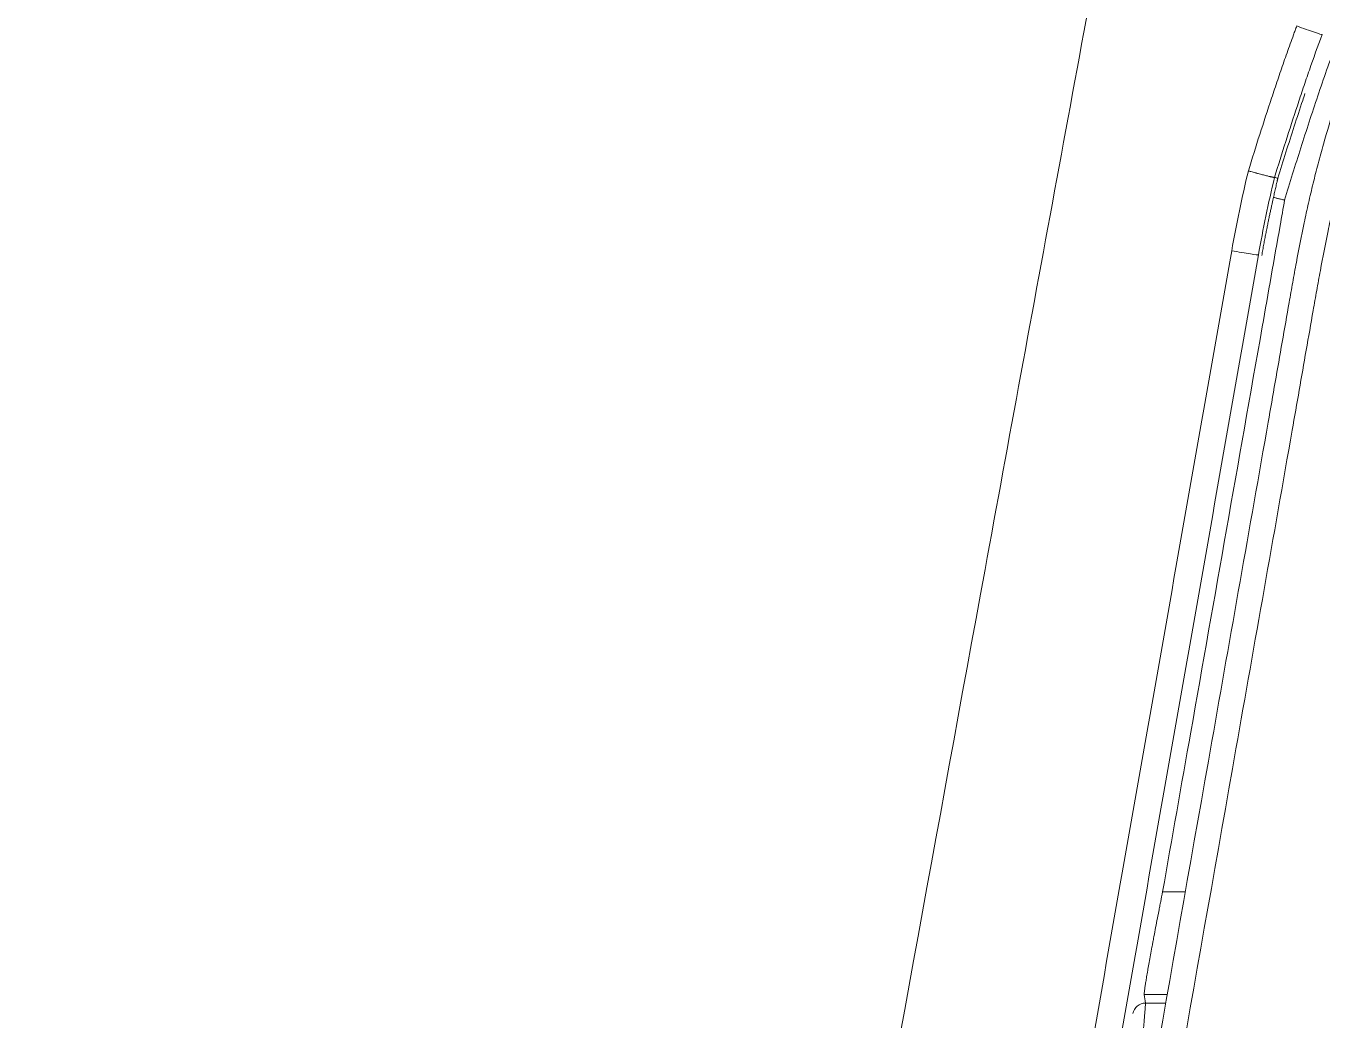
# Model space of a CAD drawing. Header units: inches. Extents: x 3778 to 56227, y -16914 to 35091.
# Drawn here: x 36268 to 36318.6, y -5355.8 to -5317 of the extents above; entities that cross this region are included whole.
import ezdxf

# ---------------------------------------------------------------- set-up
doc = ezdxf.new("R2010")
doc.units = ezdxf.units.IN
doc.header["$LTSCALE"] = 100
doc.header["$MEASUREMENT"] = 0
doc.layers.add('2-con', color=2, linetype='Continuous')
doc.layers.add('mark-B', color=2, linetype='Continuous', lineweight=20)

# ---------------------------------------------------------------- blocks, each defined once
blk = doc.blocks.new('무풍1way 일반')
at = {"layer": 'mark-B'}
for p, q in [((511.8, -265.542), (511.004, -265.542)), ((511.8, -265.542), (511.004, -265.542)), ((510.946, -265.871), (511.853, -265.871)), ((510.946, -265.871), (511.853, -265.871)), ((511.133, -269.882), (510.24, -269.882)), ((511.133, -269.882), (510.24, -269.882))]:
    blk.add_line(p, q, dxfattribs=at)
for centre, major_axis, ratio, start_param, end_param in [((511.8, -265.04), (0.496, 0.08), 0.998594, 4.552119, 5.947734), ((511.8, -265.04), (0.496, 0.08), 0.998594, 4.552119, 5.947734), ((508.38, -294.925), (0.989, -0.174), 0.019418, 1.51942, 3.124136), ((508.38, -294.925), (0.989, -0.174), 0.019418, 1.51942, 3.124136), ((505.848, -303.7), (0.941, -0.349), 0.025266, 1.532337, 3.124136), ((505.848, -303.7), (0.941, -0.349), 0.025266, 1.532337, 3.124136)]:
    blk.add_ellipse(centre, major_axis=major_axis, ratio=ratio, start_param=start_param, end_param=end_param, dxfattribs=at)
for points, knots in [([(507.391, -294.751), (507.806, -292.396), (508.22, -290.042), (509.049, -285.332), (509.463, -282.978), (510.706, -275.914), (511.535, -271.205), (514.02, -257.077), (515.677, -247.659), (520.646, -219.406), (523.956, -200.571), (528.921, -172.32), (530.575, -162.903), (533.883, -144.07), (535.536, -134.653), (538.843, -115.821), (540.495, -106.405), (543.8, -87.574), (545.452, -78.159), (547.103, -68.744)], [0, 0, 0, 0, 0.03125, 0.03125, 0.0625, 0.0625, 0.125, 0.125, 0.25, 0.25, 0.5, 0.5, 0.625, 0.625, 0.75, 0.75, 0.875, 0.875, 1, 1, 1, 1]), ([(507.391, -294.751), (507.806, -292.396), (508.22, -290.042), (509.049, -285.332), (509.463, -282.978), (510.706, -275.914), (511.535, -271.205), (514.02, -257.077), (515.677, -247.659), (520.646, -219.406), (523.956, -200.571), (528.921, -172.32), (530.575, -162.903), (533.883, -144.07), (535.536, -134.653), (538.843, -115.821), (540.495, -106.405), (543.8, -87.574), (545.452, -78.159), (547.103, -68.744)], [0, 0, 0, 0, 0.03125, 0.03125, 0.0625, 0.0625, 0.125, 0.125, 0.25, 0.25, 0.5, 0.5, 0.625, 0.625, 0.75, 0.75, 0.875, 0.875, 1, 1, 1, 1]), ([(512.441, -312.987), (512.912, -310.444), (513.854, -305.357), (515.732, -295.182), (519.004, -277.374), (523.633, -251.928), (529.119, -221.38), (534.536, -190.823), (539.883, -160.255), (545.162, -129.677), (550.374, -99.089), (553.802, -78.69), (555.508, -68.49)], [0, 0, 0, 0, 0.03125, 0.0625, 0.125, 0.25, 0.375, 0.5, 0.625, 0.75, 0.875, 1, 1, 1, 1]), ([(512.441, -312.987), (512.912, -310.444), (513.854, -305.357), (515.732, -295.182), (519.004, -277.374), (523.633, -251.928), (529.119, -221.38), (534.536, -190.823), (539.883, -160.255), (545.162, -129.677), (550.374, -99.089), (553.802, -78.69), (555.508, -68.49)], [0, 0, 0, 0, 0.03125, 0.0625, 0.125, 0.25, 0.375, 0.5, 0.625, 0.75, 0.875, 1, 1, 1, 1]), ([(548.164, -68.893), (546.512, -78.309), (544.86, -87.725), (541.553, -106.557), (539.9, -115.973), (536.592, -134.807), (534.937, -144.224), (531.628, -163.058), (529.972, -172.476), (525.006, -200.728), (521.693, -219.565), (516.723, -247.82), (515.065, -257.239), (512.579, -271.367), (511.75, -276.077), (510.507, -283.141), (510.092, -285.496), (509.263, -290.205), (508.849, -292.56), (508.434, -294.915)], [0, 0, 0, 0, 0.125, 0.125, 0.25, 0.25, 0.375, 0.375, 0.5, 0.5, 0.75, 0.75, 0.875, 0.875, 0.9375, 0.9375, 0.96875, 0.96875, 1, 1, 1, 1]), ([(548.164, -68.893), (546.512, -78.309), (544.86, -87.725), (541.553, -106.557), (539.9, -115.973), (536.592, -134.807), (534.937, -144.224), (531.628, -163.058), (529.972, -172.476), (525.006, -200.728), (521.693, -219.565), (516.723, -247.82), (515.065, -257.239), (512.579, -271.367), (511.75, -276.077), (510.507, -283.141), (510.092, -285.496), (509.263, -290.205), (508.849, -292.56), (508.434, -294.915)], [0, 0, 0, 0, 0.125, 0.125, 0.25, 0.25, 0.375, 0.375, 0.5, 0.5, 0.75, 0.75, 0.875, 0.875, 0.9375, 0.9375, 0.96875, 0.96875, 1, 1, 1, 1]), ([(503.469, -300.27), (503.489, -300.208), (503.509, -300.145), (503.548, -300.019), (503.607, -299.831), (503.741, -299.39), (503.852, -299.01), (503.994, -298.503), (504.064, -298.249), (504.198, -297.74), (504.262, -297.485), (504.388, -296.973), (504.448, -296.717), (504.564, -296.203), (504.62, -295.946), (504.781, -295.173), (504.88, -294.655), (505.023, -293.878), (505.07, -293.619), (505.163, -293.101), (505.301, -292.323), (505.437, -291.545), (505.709, -289.988), (505.89, -288.95), (506.437, -285.838), (506.804, -283.763), (507.537, -279.614), (507.903, -277.539), (509.734, -267.165), (511.195, -258.866), (513.385, -246.417), (514.115, -242.267), (515.575, -233.968), (516.305, -229.818), (518.496, -217.37), (519.957, -209.071), (524.339, -184.175), (527.26, -167.579), (531.64, -142.686), (533.1, -134.388), (536.02, -117.794), (537.479, -109.497), (538.939, -101.2)], [0, 0, 0, 0, 0.000977, 0.000977, 0.001953, 0.003906, 0.007813, 0.007813, 0.011719, 0.011719, 0.015625, 0.015625, 0.019531, 0.019531, 0.023438, 0.023438, 0.03125, 0.03125, 0.035156, 0.035156, 0.039063, 0.046875, 0.046875, 0.0625, 0.0625, 0.09375, 0.09375, 0.125, 0.125, 0.25, 0.25, 0.3125, 0.3125, 0.375, 0.375, 0.5, 0.5, 0.75, 0.75, 0.875, 0.875, 1, 1, 1, 1]), ([(539.889, -101.403), (538.43, -109.705), (536.969, -118.007), (534.049, -134.611), (532.589, -142.914), (528.207, -167.821), (525.286, -184.427), (520.902, -209.338), (519.44, -217.641), (517.248, -230.097), (516.518, -234.249), (515.057, -242.553), (514.326, -246.705), (512.135, -259.161), (510.673, -267.466), (508.842, -277.845), (508.475, -279.921), (507.742, -284.073), (507.375, -286.149), (506.828, -289.263), (506.646, -290.302), (506.374, -291.859), (506.238, -292.638), (506.1, -293.416), (506.006, -293.935), (505.959, -294.194), (505.815, -294.971), (505.715, -295.489), (505.552, -296.262), (505.496, -296.519), (505.379, -297.033), (505.319, -297.29), (505.193, -297.801), (505.128, -298.057), (504.994, -298.567), (504.924, -298.821), (504.71, -299.582), (504.559, -300.086), (504.4, -300.589)], [0, 0, 0, 0, 0.125, 0.125, 0.25, 0.25, 0.5, 0.5, 0.625, 0.625, 0.6875, 0.6875, 0.75, 0.75, 0.875, 0.875, 0.90625, 0.90625, 0.9375, 0.9375, 0.953125, 0.953125, 0.960937, 0.964844, 0.964844, 0.96875, 0.96875, 0.976562, 0.976562, 0.980469, 0.980469, 0.984375, 0.984375, 0.988281, 0.988281, 0.992187, 0.992187, 1, 1, 1, 1]), ([(511.8, -265.542), (511.799, -265.538), (511.8, -265.529), (511.801, -265.506), (511.801, -265.497), (511.803, -265.476), (511.804, -265.464), (511.806, -265.424), (511.809, -265.392), (511.813, -265.337), (511.814, -265.317), (511.818, -265.275), (511.819, -265.253), (511.825, -265.184), (511.829, -265.134), (511.836, -265.054), (511.838, -265.026), (511.843, -264.969), (511.845, -264.94), (511.852, -264.852), (511.858, -264.792), (511.866, -264.698), (511.869, -264.666), (511.874, -264.603), (511.877, -264.571), (511.88, -264.539)], [0, 0, 0, 0, 0.125, 0.125, 0.1875, 0.1875, 0.25, 0.25, 0.375, 0.375, 0.4375, 0.4375, 0.5, 0.5, 0.625, 0.625, 0.6875, 0.6875, 0.75, 0.75, 0.875, 0.875, 0.9375, 0.9375, 1, 1, 1, 1]), ([(511.8, -265.542), (511.799, -265.538), (511.8, -265.529), (511.801, -265.506), (511.801, -265.497), (511.803, -265.476), (511.804, -265.464), (511.806, -265.424), (511.809, -265.392), (511.813, -265.337), (511.814, -265.317), (511.818, -265.275), (511.819, -265.253), (511.825, -265.184), (511.829, -265.134), (511.836, -265.054), (511.838, -265.026), (511.843, -264.969), (511.845, -264.94), (511.852, -264.852), (511.858, -264.792), (511.866, -264.698), (511.869, -264.666), (511.874, -264.603), (511.877, -264.571), (511.88, -264.539)], [0, 0, 0, 0, 0.125, 0.125, 0.1875, 0.1875, 0.25, 0.25, 0.375, 0.375, 0.4375, 0.4375, 0.5, 0.5, 0.625, 0.625, 0.6875, 0.6875, 0.75, 0.75, 0.875, 0.875, 0.9375, 0.9375, 1, 1, 1, 1]), ([(511.133, -269.882), (511.158, -269.755), (511.183, -269.629), (511.22, -269.441), (511.233, -269.378), (511.257, -269.252), (511.269, -269.19), (511.306, -269.003), (511.353, -268.758), (511.422, -268.402), (511.465, -268.172), (511.497, -268.003), (511.507, -267.947), (511.528, -267.836), (511.538, -267.782), (511.568, -267.621), (511.606, -267.414), (511.641, -267.222), (511.674, -267.038), (511.69, -266.949), (511.712, -266.822), (511.719, -266.781), (511.733, -266.701), (511.74, -266.663), (511.759, -266.551), (511.782, -266.412), (511.801, -266.294), (511.814, -266.213), (511.818, -266.187), (511.825, -266.138), (511.828, -266.116), (511.837, -266.052), (511.847, -265.978), (511.852, -265.929), (511.854, -265.891), (511.854, -265.878), (511.853, -265.871)], [0, 0, 0, 0, 0.0625, 0.0625, 0.09375, 0.09375, 0.125, 0.125, 0.1875, 0.25, 0.3125, 0.3125, 0.34375, 0.34375, 0.375, 0.375, 0.4375, 0.5, 0.5, 0.5625, 0.5625, 0.59375, 0.59375, 0.625, 0.625, 0.6875, 0.75, 0.75, 0.78125, 0.78125, 0.8125, 0.8125, 0.875, 0.9375, 0.9375, 1, 1, 1, 1]), ([(511.133, -269.882), (511.158, -269.755), (511.183, -269.629), (511.22, -269.441), (511.233, -269.378), (511.257, -269.252), (511.269, -269.19), (511.306, -269.003), (511.353, -268.758), (511.422, -268.402), (511.465, -268.172), (511.497, -268.003), (511.507, -267.947), (511.528, -267.836), (511.538, -267.782), (511.568, -267.621), (511.606, -267.414), (511.641, -267.222), (511.674, -267.038), (511.69, -266.949), (511.712, -266.822), (511.719, -266.781), (511.733, -266.701), (511.74, -266.663), (511.759, -266.551), (511.782, -266.412), (511.801, -266.294), (511.814, -266.213), (511.818, -266.187), (511.825, -266.138), (511.828, -266.116), (511.837, -266.052), (511.847, -265.978), (511.852, -265.929), (511.854, -265.891), (511.854, -265.878), (511.853, -265.871)], [0, 0, 0, 0, 0.0625, 0.0625, 0.09375, 0.09375, 0.125, 0.125, 0.1875, 0.25, 0.3125, 0.3125, 0.34375, 0.34375, 0.375, 0.375, 0.4375, 0.5, 0.5, 0.5625, 0.5625, 0.59375, 0.59375, 0.625, 0.625, 0.6875, 0.75, 0.75, 0.78125, 0.78125, 0.8125, 0.8125, 0.875, 0.9375, 0.9375, 1, 1, 1, 1]), ([(506.371, -296.89), (506.429, -296.56), (506.487, -296.231), (506.778, -294.583), (507.01, -293.264), (508.173, -286.672), (509.103, -281.398), (510.4, -274.043), (510.767, -271.963), (511.133, -269.882)], [0, 0, 0, 0, 0.036614, 0.036614, 0.183071, 0.183071, 0.768899, 0.768899, 1, 1, 1, 1]), ([(506.371, -296.89), (506.429, -296.56), (506.487, -296.231), (506.778, -294.583), (507.01, -293.264), (508.173, -286.672), (509.103, -281.398), (510.4, -274.043), (510.767, -271.963), (511.133, -269.882)], [0, 0, 0, 0, 0.036614, 0.036614, 0.183071, 0.183071, 0.768899, 0.768899, 1, 1, 1, 1]), ([(506.764, -297.774), (506.884, -297.273), (506.996, -296.771), (507.205, -295.763), (507.302, -295.258), (507.391, -294.751)], [0, 0, 0, 0, 0.5, 0.5, 1, 1, 1, 1]), ([(506.764, -297.774), (506.884, -297.273), (506.996, -296.771), (507.205, -295.763), (507.302, -295.258), (507.391, -294.751)], [0, 0, 0, 0, 0.5, 0.5, 1, 1, 1, 1]), ([(507.262, -294.728), (507.255, -294.766), (507.242, -294.84), (507.222, -294.951), (507.202, -295.06), (507.182, -295.167), (507.162, -295.271), (507.143, -295.374), (507.123, -295.475), (507.104, -295.573), (507.085, -295.669), (507.066, -295.764), (507.048, -295.856), (507.029, -295.946), (507.011, -296.034), (506.994, -296.12), (506.976, -296.204), (506.959, -296.286), (506.942, -296.366), (506.926, -296.444), (506.909, -296.52), (506.893, -296.593), (506.878, -296.665), (506.862, -296.735), (506.848, -296.802), (506.833, -296.868), (506.819, -296.932), (506.809, -296.973), (506.805, -296.994)], [0, 0, 0, 0, 0.049683, 0.098466, 0.146352, 0.193339, 0.239428, 0.284619, 0.328912, 0.372307, 0.414805, 0.456405, 0.497107, 0.536913, 0.575821, 0.613831, 0.650945, 0.687161, 0.722481, 0.756903, 0.790429, 0.823058, 0.85479, 0.885625, 0.915564, 0.944606, 0.972751, 1, 1, 1, 1]), ([(507.262, -294.728), (507.255, -294.766), (507.242, -294.84), (507.222, -294.951), (507.202, -295.06), (507.182, -295.167), (507.162, -295.271), (507.143, -295.374), (507.123, -295.475), (507.104, -295.573), (507.085, -295.669), (507.066, -295.764), (507.048, -295.856), (507.029, -295.946), (507.011, -296.034), (506.994, -296.12), (506.976, -296.204), (506.959, -296.286), (506.942, -296.366), (506.926, -296.444), (506.909, -296.52), (506.893, -296.593), (506.878, -296.665), (506.862, -296.735), (506.848, -296.802), (506.833, -296.868), (506.819, -296.932), (506.809, -296.973), (506.805, -296.994)], [0, 0, 0, 0, 0.049683, 0.098466, 0.146352, 0.193339, 0.239428, 0.284619, 0.328912, 0.372307, 0.414805, 0.456405, 0.497107, 0.536913, 0.575821, 0.613831, 0.650945, 0.687161, 0.722481, 0.756903, 0.790429, 0.823058, 0.85479, 0.885625, 0.915564, 0.944606, 0.972751, 1, 1, 1, 1]), ([(508.434, -294.915), (508.342, -295.437), (508.242, -295.958), (508.026, -296.996), (507.91, -297.513), (507.786, -298.029)], [0, 0, 0, 0, 0.5, 0.5, 1, 1, 1, 1]), ([(508.434, -294.915), (508.342, -295.437), (508.242, -295.958), (508.026, -296.996), (507.91, -297.513), (507.786, -298.029)], [0, 0, 0, 0, 0.5, 0.5, 1, 1, 1, 1]), ([(456.822, -336.061), (459.684, -336.061), (462.505, -335.825), (466.678, -335.118), (468.75, -334.676), (470.799, -334.102), (472.16, -333.69), (472.838, -333.47), (473.682, -333.176), (473.851, -333.116), (474.187, -332.995), (474.689, -332.811), (475.188, -332.619), (476.179, -332.226), (476.833, -331.95), (478.126, -331.373), (478.765, -331.072), (480.029, -330.443), (480.654, -330.116), (482.508, -329.096), (483.716, -328.364), (486.073, -326.796), (487.223, -325.961), (488.413, -325.016), (488.483, -324.96), (488.622, -324.848), (488.831, -324.68), (489.038, -324.51), (489.45, -324.169), (489.722, -323.939), (490.529, -323.241), (491.056, -322.766), (492.087, -321.795), (492.591, -321.3), (493.578, -320.29), (495.026, -318.746), (496.374, -317.114), (497.657, -315.423), (498.073, -314.849), (498.883, -313.681), (499.277, -313.088), (499.755, -312.333), (499.85, -312.181), (500.038, -311.877), (500.318, -311.42), (500.59, -310.96), (501.123, -310.034), (501.464, -309.411), (502.12, -308.154), (502.434, -307.519), (503.035, -306.238), (503.322, -305.591), (503.664, -304.776), (503.732, -304.612), (503.865, -304.284), (504.061, -303.791), (504.249, -303.294), (504.616, -302.297), (504.849, -301.627), (505.302, -300.282), (505.523, -299.606), (505.846, -298.59), (505.953, -298.251), (506.163, -297.571), (506.268, -297.231), (506.371, -296.89)], [0, 0, 0, 0, 0.125, 0.125, 0.1875, 0.21875, 0.21875, 0.25, 0.25, 0.257812, 0.257812, 0.265625, 0.28125, 0.28125, 0.3125, 0.3125, 0.34375, 0.34375, 0.375, 0.375, 0.4375, 0.4375, 0.5, 0.5, 0.503906, 0.503906, 0.507812, 0.515625, 0.515625, 0.53125, 0.53125, 0.5625, 0.5625, 0.59375, 0.59375, 0.625, 0.6875, 0.6875, 0.71875, 0.71875, 0.75, 0.75, 0.757812, 0.757812, 0.765625, 0.78125, 0.78125, 0.8125, 0.8125, 0.84375, 0.84375, 0.875, 0.875, 0.882812, 0.882812, 0.890625, 0.90625, 0.90625, 0.9375, 0.9375, 0.96875, 0.96875, 0.984375, 0.984375, 1, 1, 1, 1]), ([(456.822, -336.061), (459.684, -336.061), (462.505, -335.825), (466.678, -335.118), (468.75, -334.676), (470.799, -334.102), (472.16, -333.69), (472.838, -333.47), (473.682, -333.176), (473.851, -333.116), (474.187, -332.995), (474.689, -332.811), (475.188, -332.619), (476.179, -332.226), (476.833, -331.95), (478.126, -331.373), (478.765, -331.072), (480.029, -330.443), (480.654, -330.116), (482.508, -329.096), (483.716, -328.364), (486.073, -326.796), (487.223, -325.961), (488.413, -325.016), (488.483, -324.96), (488.622, -324.848), (488.831, -324.68), (489.038, -324.51), (489.45, -324.169), (489.722, -323.939), (490.529, -323.241), (491.056, -322.766), (492.087, -321.795), (492.591, -321.3), (493.578, -320.29), (495.026, -318.746), (496.374, -317.114), (497.657, -315.423), (498.073, -314.849), (498.883, -313.681), (499.277, -313.088), (499.755, -312.333), (499.85, -312.181), (500.038, -311.877), (500.318, -311.42), (500.59, -310.96), (501.123, -310.034), (501.464, -309.411), (502.12, -308.154), (502.434, -307.519), (503.035, -306.238), (503.322, -305.591), (503.664, -304.776), (503.732, -304.612), (503.865, -304.284), (504.061, -303.791), (504.249, -303.294), (504.616, -302.297), (504.849, -301.627), (505.302, -300.282), (505.523, -299.606), (505.846, -298.59), (505.953, -298.251), (506.163, -297.571), (506.268, -297.231), (506.371, -296.89)], [0, 0, 0, 0, 0.125, 0.125, 0.1875, 0.21875, 0.21875, 0.25, 0.25, 0.257812, 0.257812, 0.265625, 0.28125, 0.28125, 0.3125, 0.3125, 0.34375, 0.34375, 0.375, 0.375, 0.4375, 0.4375, 0.5, 0.5, 0.503906, 0.503906, 0.507812, 0.515625, 0.515625, 0.53125, 0.53125, 0.5625, 0.5625, 0.59375, 0.59375, 0.625, 0.6875, 0.6875, 0.71875, 0.71875, 0.75, 0.75, 0.757812, 0.757812, 0.765625, 0.78125, 0.78125, 0.8125, 0.8125, 0.84375, 0.84375, 0.875, 0.875, 0.882813, 0.882813, 0.890625, 0.90625, 0.90625, 0.9375, 0.9375, 0.96875, 0.96875, 0.984375, 0.984375, 1, 1, 1, 1]), ([(506.805, -296.994), (506.784, -296.989), (506.758, -296.983), (506.713, -296.972), (506.696, -296.968), (506.662, -296.96), (506.644, -296.955), (506.606, -296.946), (506.586, -296.941), (506.545, -296.932), (506.503, -296.922), (506.46, -296.911), (506.427, -296.903), (506.416, -296.901), (506.399, -296.897), (506.393, -296.895), (506.382, -296.893), (506.376, -296.891), (506.371, -296.89)], [0, 0, 0, 0, 0.25, 0.25, 0.375, 0.375, 0.5, 0.5, 0.625, 0.625, 0.75, 0.875, 0.875, 0.9375, 0.9375, 0.96875, 0.96875, 1, 1, 1, 1]), ([(506.805, -296.994), (506.784, -296.989), (506.758, -296.983), (506.713, -296.972), (506.696, -296.968), (506.662, -296.96), (506.644, -296.955), (506.606, -296.946), (506.586, -296.941), (506.545, -296.932), (506.503, -296.922), (506.46, -296.911), (506.427, -296.903), (506.416, -296.901), (506.399, -296.897), (506.393, -296.895), (506.382, -296.893), (506.376, -296.891), (506.371, -296.89)], [0, 0, 0, 0, 0.25, 0.25, 0.375, 0.375, 0.5, 0.5, 0.625, 0.625, 0.75, 0.875, 0.875, 0.9375, 0.9375, 0.96875, 0.96875, 1, 1, 1, 1]), ([(506.635, -297.744), (506.635, -297.744), (506.635, -297.743), (506.636, -297.74), (506.636, -297.738), (506.637, -297.732), (506.638, -297.73), (506.639, -297.723), (506.64, -297.72), (506.642, -297.71), (506.644, -297.703), (506.647, -297.688), (506.649, -297.681), (506.654, -297.659), (506.658, -297.643), (506.665, -297.612), (506.668, -297.596), (506.679, -297.548), (506.687, -297.516), (506.702, -297.452), (506.709, -297.419), (506.731, -297.322), (506.746, -297.257), (506.776, -297.125), (506.79, -297.06), (506.805, -296.994)], [0, 0, 0, 0, 0.015625, 0.015625, 0.03125, 0.03125, 0.046875, 0.046875, 0.0625, 0.0625, 0.09375, 0.09375, 0.125, 0.125, 0.1875, 0.1875, 0.25, 0.25, 0.375, 0.375, 0.5, 0.5, 0.75, 0.75, 1, 1, 1, 1]), ([(506.635, -297.744), (506.635, -297.744), (506.635, -297.743), (506.636, -297.74), (506.636, -297.738), (506.637, -297.732), (506.638, -297.73), (506.639, -297.723), (506.64, -297.72), (506.642, -297.71), (506.644, -297.703), (506.647, -297.688), (506.649, -297.681), (506.654, -297.659), (506.658, -297.643), (506.665, -297.612), (506.668, -297.596), (506.679, -297.548), (506.687, -297.516), (506.702, -297.452), (506.709, -297.419), (506.731, -297.322), (506.746, -297.257), (506.776, -297.125), (506.79, -297.06), (506.805, -296.994)], [0, 0, 0, 0, 0.015625, 0.015625, 0.03125, 0.03125, 0.046875, 0.046875, 0.0625, 0.0625, 0.09375, 0.09375, 0.125, 0.125, 0.1875, 0.1875, 0.25, 0.25, 0.375, 0.375, 0.5, 0.5, 0.75, 0.75, 1, 1, 1, 1]), ([(504.907, -303.35), (505.078, -302.891), (505.242, -302.429), (505.483, -301.735), (505.562, -301.503), (505.719, -301.039), (505.796, -300.807), (506.18, -299.644), (506.477, -298.711), (506.764, -297.774)], [0, 0, 0, 0, 0.25, 0.25, 0.375, 0.375, 0.5, 0.5, 1, 1, 1, 1]), ([(504.907, -303.35), (505.078, -302.891), (505.242, -302.429), (505.483, -301.735), (505.562, -301.503), (505.719, -301.039), (505.796, -300.807), (506.18, -299.644), (506.477, -298.711), (506.764, -297.774)], [0, 0, 0, 0, 0.25, 0.25, 0.375, 0.375, 0.5, 0.5, 1, 1, 1, 1]), ([(506.635, -297.744), (506.426, -298.422), (506.213, -299.098), (505.886, -300.109), (505.775, -300.445), (505.634, -300.87), (505.604, -300.959), (505.574, -301.048)], [0, 0, 0, 0, 0.612557, 0.612557, 0.918836, 0.918836, 1, 1, 1, 1]), ([(507.786, -298.029), (507.493, -298.98), (507.192, -299.928), (506.8, -301.108), (506.721, -301.344), (506.561, -301.815), (506.4, -302.285), (506.193, -302.872), (506.044, -303.281), (505.98, -303.456), (505.937, -303.573), (505.915, -303.631), (505.893, -303.69)], [0, 0, 0, 0, 0.5, 0.5, 0.625, 0.625, 0.75, 0.875, 0.9375, 0.96875, 0.96875, 1, 1, 1, 1]), ([(507.786, -298.029), (507.493, -298.98), (507.192, -299.928), (506.8, -301.108), (506.721, -301.344), (506.561, -301.815), (506.4, -302.285), (506.193, -302.872), (506.044, -303.281), (505.98, -303.456), (505.937, -303.573), (505.915, -303.631), (505.893, -303.69)], [0, 0, 0, 0, 0.5, 0.5, 0.625, 0.625, 0.75, 0.875, 0.9375, 0.96875, 0.96875, 1, 1, 1, 1]), ([(506.635, -297.744), (506.654, -297.748), (506.674, -297.753), (506.717, -297.763), (506.74, -297.768), (506.764, -297.774)], [0, 0, 0, 0, 0.448854, 0.448854, 1, 1, 1, 1]), ([(506.635, -297.744), (506.654, -297.748), (506.674, -297.753), (506.717, -297.763), (506.74, -297.768), (506.764, -297.774)], [0, 0, 0, 0, 0.448854, 0.448854, 1, 1, 1, 1]), ([(507.786, -298.029), (507.778, -298.026), (507.77, -298.024), (507.758, -298.021), (507.754, -298.02), (507.746, -298.017), (507.726, -298.012), (507.673, -297.998), (507.593, -297.976), (507.53, -297.959), (507.483, -297.946), (507.467, -297.942), (507.436, -297.934), (507.42, -297.93), (507.344, -297.91), (507.286, -297.895), (507.203, -297.873), (507.176, -297.867), (507.124, -297.853), (507.099, -297.847), (507.028, -297.829), (506.986, -297.819), (506.938, -297.808), (506.929, -297.806), (506.911, -297.801), (506.886, -297.796), (506.849, -297.787), (506.825, -297.782), (506.81, -297.779), (506.805, -297.779), (506.796, -297.777), (506.792, -297.776), (506.774, -297.773), (506.766, -297.773), (506.764, -297.774)], [0, 0, 0, 0, 0.015625, 0.015625, 0.023438, 0.023438, 0.03125, 0.0625, 0.125, 0.1875, 0.1875, 0.21875, 0.21875, 0.25, 0.25, 0.375, 0.375, 0.4375, 0.4375, 0.5, 0.5, 0.625, 0.625, 0.65625, 0.65625, 0.6875, 0.75, 0.8125, 0.8125, 0.84375, 0.84375, 0.875, 0.875, 1, 1, 1, 1]), ([(507.786, -298.029), (507.778, -298.026), (507.77, -298.024), (507.758, -298.021), (507.754, -298.02), (507.746, -298.017), (507.726, -298.012), (507.673, -297.998), (507.593, -297.976), (507.53, -297.959), (507.483, -297.946), (507.467, -297.942), (507.436, -297.934), (507.42, -297.93), (507.344, -297.91), (507.286, -297.895), (507.203, -297.873), (507.176, -297.867), (507.124, -297.853), (507.099, -297.847), (507.028, -297.829), (506.986, -297.819), (506.938, -297.808), (506.929, -297.806), (506.911, -297.801), (506.886, -297.796), (506.849, -297.787), (506.825, -297.782), (506.81, -297.779), (506.805, -297.779), (506.796, -297.777), (506.792, -297.776), (506.774, -297.773), (506.766, -297.773), (506.764, -297.774)], [0, 0, 0, 0, 0.015625, 0.015625, 0.023437, 0.023437, 0.03125, 0.0625, 0.125, 0.1875, 0.1875, 0.21875, 0.21875, 0.25, 0.25, 0.375, 0.375, 0.4375, 0.4375, 0.5, 0.5, 0.625, 0.625, 0.65625, 0.65625, 0.6875, 0.75, 0.8125, 0.8125, 0.84375, 0.84375, 0.875, 0.875, 1, 1, 1, 1])]:
    blk.add_open_spline(points, degree=3, knots=knots, dxfattribs=at)
for points in [[(506.166, -252.885), (503.706, -266.451), (501.224, -280.013), (498.722, -293.572)], [(511.853, -265.871), (511.835, -265.761), (511.817, -265.652), (511.8, -265.542)], [(511.853, -265.871), (511.835, -265.761), (511.817, -265.652), (511.8, -265.542)]]:
    blk.add_open_spline(points, degree=3, dxfattribs=at)
blk = doc.blocks.new('dpdjzjs')
at = {"layer": 'mark-B', "rotation": 180}
blk.add_blockref('무풍1way 일반', (172794.415, 96209.727), dxfattribs=at)

msp = doc.modelspace()

# ---------------------------------------------------------------- block references
at = {"layer": '2-con'}
msp.add_blockref('dpdjzjs', (-135970.865, -101830.442), dxfattribs=at)

doc.saveas('drawing.dxf')
